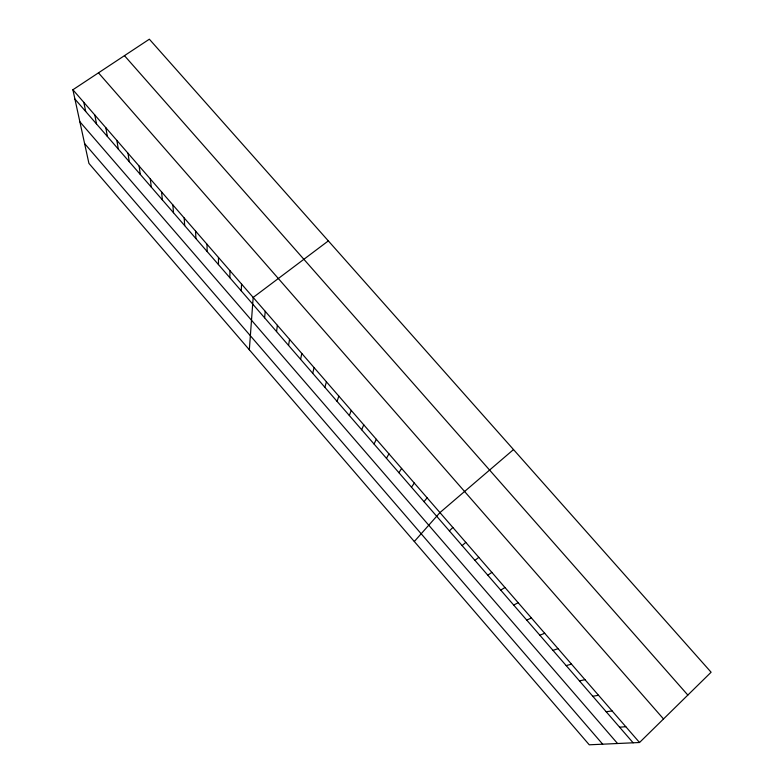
<?xml version="1.0" encoding="UTF-8"?>
<svg xmlns="http://www.w3.org/2000/svg" width="784" height="784" viewBox="0 0 784 784"><rect width="100%" height="100%" fill="white"/><g stroke="black" fill="none" stroke-linecap="round" stroke-linejoin="round"><path stroke-width="1.18" d="M229.839 277.703L229.986 270.735M241.237 290.854L241.56 284.063M249.332 349.801L253.173 297.44L328.339 240.894M264.59 317.794L265.247 311.356M276.546 331.573L277.379 325.331M288.551 345.421L289.561 339.354M300.605 359.327L301.801 353.447M312.718 373.282L314.08 367.608M324.87 387.306L326.428 381.818M337.081 401.388L338.815 396.096M349.35 415.53L351.261 410.434M361.669 429.74L363.766 424.84M374.037 443.999L376.32 439.305M386.453 458.326L388.933 453.838M398.938 472.713L401.604 468.43M411.463 487.168L414.324 483.081M424.046 501.682L427.104 497.801M414.315 541.509L439.942 512.589L513.51 449.565M449.389 530.895L452.838 527.446M639.528 742.507L711.108 672.231L149.352 39.2L72.892 89.758L88.915 163.376L589.254 744.8L639.528 742.507L72.892 89.758M462.139 545.605L465.784 542.361M474.947 560.374L478.789 557.346M487.805 575.211L491.862 572.398M500.731 590.107L504.984 587.51M513.706 605.072L518.165 602.7M526.74 620.105L531.405 617.959M539.833 635.207L544.713 633.276M552.985 650.367L558.071 648.672M566.185 665.606L571.497 664.136M579.454 680.904L584.982 679.669M592.782 696.27L598.525 695.271M606.169 711.715L612.128 710.941M619.615 727.219L625.799 726.69M124.46 55.654L687.842 695.075M98.47 72.843L663.509 718.957M74.911 99.039L633.129 742.801M79.85 121.745L617.537 743.506M84.603 143.57L602.671 744.183M83.819 102.351L85.691 111.475M94.795 114.993L96.52 123.96M105.811 127.684L107.379 136.494M116.865 140.424L118.296 149.078M127.978 153.213L129.252 161.71M139.131 166.061L140.248 174.391M150.322 178.958L151.283 187.121M161.563 191.913L162.376 199.91M172.852 204.918L173.499 212.748M184.191 217.972L184.681 225.635M195.569 231.084L195.902 238.571M206.996 244.245L207.162 251.566M218.471 257.456L218.481 264.61"/></g></svg>
